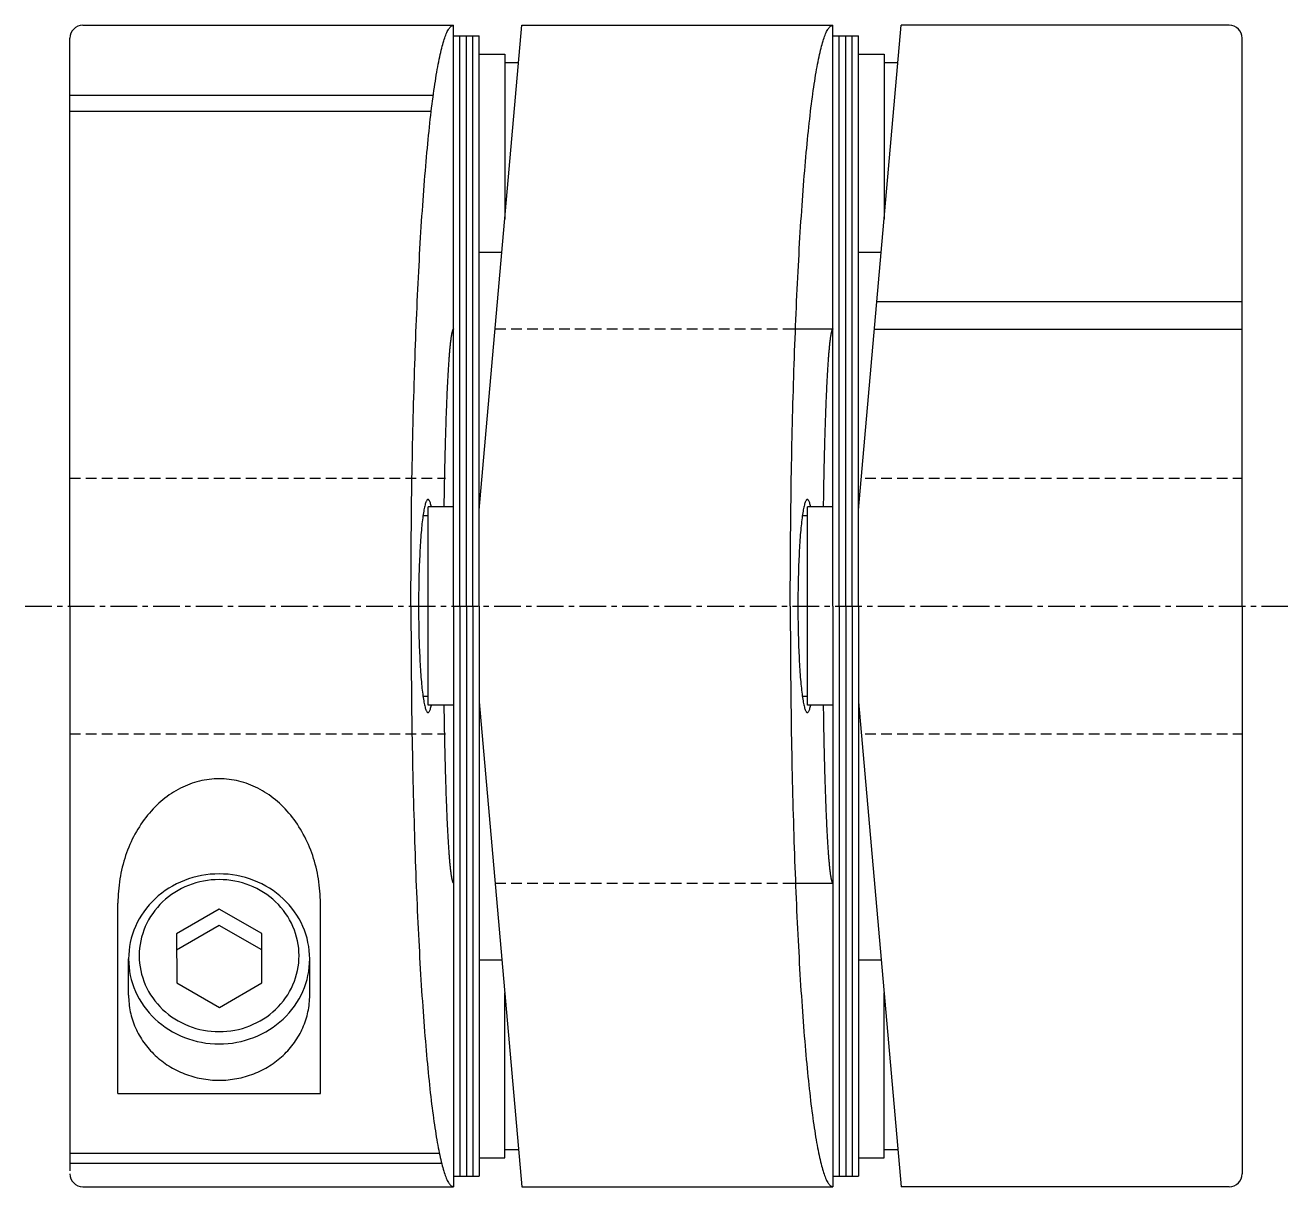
# Model space of a CAD drawing. Extents: x 27 to 247, y 24 to 133.
# Drawn here: x 104.7 to 164.1, y 74.7 to 129.2 of the extents above; entities that cross this region are included whole.
import ezdxf

# ---------------------------------------------------------------- set-up
doc = ezdxf.new("R2010")
doc.units = 0
doc.linetypes.add('CENTER', pattern=[2, 1.25, -0.25, 0.25, -0.25])
doc.linetypes.add('DASHED', pattern=[0.75, 0.5, -0.25])
doc.layers.get('0').update_dxf_attribs({"linetype": 'CONTINUOUS'})
doc.layers.add('CENTER', color=1, linetype='CENTER')

msp = doc.modelspace()

# ---------------------------------------------------------------- linework, layer by layer
at = {"color": 7, "linetype": 'CONTINUOUS'}
for p, q in [((107.441, 129.163), (124.841, 129.163)), ((124.841, 101.913), (124.841, 129.163)), ((126.041, 106.413), (128.041, 129.163)), ((128.041, 129.163), (142.641, 129.163)), ((142.641, 101.913), (142.641, 129.163)), ((143.841, 106.413), (145.841, 129.163)), ((161.241, 129.163), (145.841, 129.163)), ((106.841, 101.913), (106.841, 128.563)), ((124.841, 128.663), (126.041, 128.663)), ((125.141, 101.913), (125.141, 128.663)), ((125.441, 101.913), (125.441, 128.663)), ((125.741, 101.913), (125.741, 128.663)), ((126.041, 101.913), (126.041, 128.663)), ((142.641, 128.663), (143.841, 128.663)), ((142.941, 101.913), (142.941, 128.663)), ((143.241, 101.913), (143.241, 128.663)), ((143.541, 101.913), (143.541, 128.663)), ((143.841, 101.913), (143.841, 128.663)), ((161.841, 101.913), (161.841, 128.563)), ((126.041, 127.813), (127.241, 127.813)), ((127.241, 127.813), (127.241, 120.063)), ((143.841, 127.813), (145.041, 127.813)), ((145.041, 127.813), (145.041, 120.063)), ((127.241, 127.413), (127.241, 120.063)), ((127.241, 127.413), (127.887, 127.413)), ((145.041, 127.413), (145.041, 120.063)), ((145.041, 127.413), (145.687, 127.413)), ((106.841, 125.878), (123.889, 125.878)), ((106.841, 125.128), (123.793, 125.128)), ((126.041, 118.513), (127.104, 118.513)), ((143.841, 118.513), (144.904, 118.513)), ((161.841, 116.182), (144.699, 116.182)), ((140.641, 114.913), (142.641, 114.913)), ((161.841, 114.883), (144.585, 114.883)), ((123.641, 97.263), (123.641, 106.563)), ((124.841, 106.563), (123.641, 106.563)), ((141.441, 97.263), (141.441, 106.563)), ((142.641, 106.563), (141.441, 106.563)), ((123.407, 106.163), (123.641, 106.163)), ((123.641, 97.663), (123.641, 106.163)), ((141.207, 106.163), (141.441, 106.163)), ((141.441, 97.663), (141.441, 106.163)), ((106.841, 101.913), (106.841, 75.413)), ((124.841, 101.913), (124.841, 74.663)), ((125.141, 101.913), (125.141, 75.163)), ((125.441, 101.913), (125.441, 75.163)), ((125.741, 101.913), (125.741, 75.163)), ((126.041, 101.913), (126.041, 75.163)), ((142.641, 101.913), (142.641, 74.663)), ((142.941, 101.913), (142.941, 75.163)), ((143.241, 101.913), (143.241, 75.163)), ((143.541, 101.913), (143.541, 75.163)), ((143.841, 101.913), (143.841, 75.163)), ((161.841, 101.913), (161.841, 75.263)), ((123.641, 97.663), (123.407, 97.663)), ((126.041, 97.413), (128.041, 74.663)), ((141.441, 97.663), (141.207, 97.663)), ((143.841, 97.413), (145.841, 74.663)), ((124.841, 97.263), (123.641, 97.263)), ((142.641, 97.263), (141.441, 97.263)), ((124.841, 88.913), (124.841, 74.663)), ((140.641, 88.913), (142.641, 88.913)), ((142.641, 88.913), (142.641, 74.663)), ((109.091, 79.03), (109.091, 87.964)), ((118.591, 79.03), (118.591, 87.964)), ((113.841, 87.694), (111.843, 86.535)), ((115.843, 86.544), (113.841, 87.694)), ((113.841, 86.922), (111.843, 85.763)), ((115.843, 85.771), (113.841, 86.922)), ((111.843, 86.535), (111.848, 84.226)), ((115.848, 84.234), (115.843, 86.544)), ((109.591, 83.648), (109.591, 85.352)), ((118.091, 83.648), (118.091, 85.352)), ((126.041, 85.313), (127.104, 85.313)), ((143.841, 85.313), (144.904, 85.313)), ((111.848, 84.226), (113.85, 83.075)), ((113.85, 83.075), (115.848, 84.234)), ((127.241, 76.013), (127.241, 83.763)), ((127.241, 76.413), (127.241, 83.763)), ((145.041, 76.013), (145.041, 83.763)), ((145.041, 76.413), (145.041, 83.763)), ((109.091, 79.03), (118.591, 79.03)), ((106.841, 76.238), (124.17, 76.238)), ((126.041, 76.013), (127.241, 76.013)), ((127.241, 76.413), (127.887, 76.413)), ((143.841, 76.013), (145.041, 76.013)), ((145.041, 76.413), (145.687, 76.413)), ((106.841, 75.775), (124.275, 75.775)), ((124.841, 75.163), (126.041, 75.163)), ((142.641, 75.163), (143.841, 75.163)), ((107.441, 74.663), (124.841, 74.663)), ((128.041, 74.663), (142.641, 74.663)), ((161.241, 74.663), (145.841, 74.663))]:
    msp.add_line(p, q, dxfattribs=at)
at = {"color": 3, "linetype": 'DASHED'}
for p, q in [((126.788, 114.913), (140.641, 114.913)), ((106.841, 107.913), (124.457, 107.913)), ((144.148, 107.913), (161.841, 107.913)), ((106.841, 95.913), (124.457, 95.913)), ((144.148, 95.913), (161.841, 95.913)), ((126.788, 88.913), (140.641, 88.913))]:
    msp.add_line(p, q, dxfattribs=at)
at = {"color": 7, "linetype": 'CONTINUOUS'}
for points in [[(122.841, 101.913, 0), (122.841, 102.248, 0), (122.841, 102.582, 0), (122.842, 102.916, 0), (122.843, 103.25, 0), (122.844, 103.584, 0), (122.846, 103.918, 0), (122.848, 104.251, 0), (122.85, 104.584, 0), (122.853, 104.917, 0), (122.856, 105.249, 0), (122.859, 105.58, 0), (122.862, 105.912, 0), (122.866, 106.242, 0), (122.87, 106.572, 0), (122.874, 106.901, 0), (122.879, 107.229, 0), (122.884, 107.557, 0), (122.889, 107.884, 0), (122.895, 108.209, 0), (122.901, 108.534, 0), (122.907, 108.858, 0), (122.913, 109.181, 0), (122.92, 109.503, 0), (122.927, 109.823, 0), (122.934, 110.143, 0), (122.942, 110.461, 0), (122.949, 110.778, 0), (122.958, 111.093, 0), (122.966, 111.408, 0), (122.975, 111.72, 0), (122.984, 112.032, 0), (122.993, 112.341, 0), (123.002, 112.649, 0), (123.012, 112.956, 0), (123.022, 113.261, 0), (123.033, 113.564, 0), (123.043, 113.865, 0), (123.054, 114.165, 0), (123.065, 114.463, 0), (123.077, 114.759, 0), (123.088, 115.053, 0), (123.1, 115.345, 0), (123.113, 115.635, 0), (123.125, 115.922, 0), (123.138, 116.208, 0), (123.151, 116.492, 0), (123.164, 116.773, 0), (123.178, 117.052, 0), (123.191, 117.329, 0), (123.205, 117.604, 0), (123.22, 117.876, 0), (123.234, 118.146, 0), (123.249, 118.413, 0), (123.264, 118.678, 0), (123.279, 118.941, 0), (123.295, 119.2, 0), (123.31, 119.458, 0), (123.326, 119.712, 0), (123.342, 119.964, 0), (123.359, 120.213, 0), (123.375, 120.46, 0), (123.392, 120.703, 0), (123.409, 120.944, 0), (123.426, 121.182, 0), (123.444, 121.417, 0), (123.462, 121.649, 0), (123.479, 121.878, 0), (123.497, 122.104, 0), (123.516, 122.327, 0), (123.534, 122.547, 0), (123.553, 122.764, 0), (123.572, 122.978, 0), (123.591, 123.188, 0), (123.61, 123.396, 0), (123.63, 123.6, 0), (123.649, 123.801, 0), (123.669, 123.998, 0), (123.689, 124.192, 0), (123.709, 124.383, 0), (123.729, 124.571, 0), (123.75, 124.755, 0), (123.771, 124.935, 0), (123.791, 125.113, 0), (123.812, 125.286, 0), (123.834, 125.456, 0), (123.855, 125.623, 0), (123.876, 125.786, 0), (123.898, 125.945, 0), (123.92, 126.101, 0), (123.941, 126.253, 0), (123.963, 126.402, 0), (123.985, 126.547, 0), (124.008, 126.688, 0), (124.03, 126.825, 0), (124.053, 126.959, 0), (124.075, 127.089, 0), (124.098, 127.215, 0), (124.121, 127.337, 0), (124.144, 127.456, 0), (124.167, 127.57, 0), (124.19, 127.681, 0), (124.213, 127.788, 0), (124.237, 127.891, 0), (124.26, 127.99, 0), (124.284, 128.085, 0), (124.307, 128.176, 0), (124.331, 128.263, 0), (124.355, 128.346, 0), (124.378, 128.426, 0), (124.402, 128.501, 0), (124.426, 128.572, 0), (124.45, 128.64, 0), (124.475, 128.703, 0), (124.499, 128.762, 0), (124.523, 128.817, 0), (124.547, 128.868, 0), (124.571, 128.915, 0), (124.596, 128.958, 0), (124.62, 128.997, 0), (124.645, 129.032, 0), (124.669, 129.063, 0), (124.693, 129.089, 0), (124.718, 129.112, 0), (124.742, 129.13, 0), (124.767, 129.145, 0), (124.791, 129.155, 0), (124.816, 129.161, 0), (124.841, 129.163, 0)], [(140.641, 101.913, 0), (140.641, 102.248, 0), (140.641, 102.582, 0), (140.642, 102.916, 0), (140.643, 103.25, 0), (140.644, 103.584, 0), (140.646, 103.918, 0), (140.648, 104.251, 0), (140.65, 104.584, 0), (140.653, 104.917, 0), (140.656, 105.249, 0), (140.659, 105.58, 0), (140.662, 105.912, 0), (140.666, 106.242, 0), (140.67, 106.572, 0), (140.674, 106.901, 0), (140.679, 107.229, 0), (140.684, 107.557, 0), (140.689, 107.884, 0), (140.695, 108.209, 0), (140.701, 108.534, 0), (140.707, 108.858, 0), (140.713, 109.181, 0), (140.72, 109.503, 0), (140.727, 109.823, 0), (140.734, 110.143, 0), (140.742, 110.461, 0), (140.749, 110.778, 0), (140.758, 111.093, 0), (140.766, 111.408, 0), (140.775, 111.72, 0), (140.784, 112.032, 0), (140.793, 112.341, 0), (140.802, 112.649, 0), (140.812, 112.956, 0), (140.822, 113.261, 0), (140.833, 113.564, 0), (140.843, 113.865, 0), (140.854, 114.165, 0), (140.865, 114.463, 0), (140.877, 114.759, 0), (140.888, 115.053, 0), (140.9, 115.345, 0), (140.913, 115.635, 0), (140.925, 115.922, 0), (140.938, 116.208, 0), (140.951, 116.492, 0), (140.964, 116.773, 0), (140.978, 117.052, 0), (140.991, 117.329, 0), (141.005, 117.604, 0), (141.02, 117.876, 0), (141.034, 118.146, 0), (141.049, 118.413, 0), (141.064, 118.678, 0), (141.079, 118.941, 0), (141.095, 119.2, 0), (141.11, 119.458, 0), (141.126, 119.712, 0), (141.142, 119.964, 0), (141.159, 120.213, 0), (141.175, 120.46, 0), (141.192, 120.703, 0), (141.209, 120.944, 0), (141.226, 121.182, 0), (141.244, 121.417, 0), (141.262, 121.649, 0), (141.279, 121.878, 0), (141.297, 122.104, 0), (141.316, 122.327, 0), (141.334, 122.547, 0), (141.353, 122.764, 0), (141.372, 122.978, 0), (141.391, 123.188, 0), (141.41, 123.396, 0), (141.43, 123.6, 0), (141.449, 123.801, 0), (141.469, 123.998, 0), (141.489, 124.192, 0), (141.509, 124.383, 0), (141.529, 124.571, 0), (141.55, 124.755, 0), (141.571, 124.935, 0), (141.591, 125.113, 0), (141.612, 125.286, 0), (141.634, 125.456, 0), (141.655, 125.623, 0), (141.676, 125.786, 0), (141.698, 125.945, 0), (141.72, 126.101, 0), (141.741, 126.253, 0), (141.763, 126.402, 0), (141.785, 126.547, 0), (141.808, 126.688, 0), (141.83, 126.825, 0), (141.853, 126.959, 0), (141.875, 127.089, 0), (141.898, 127.215, 0), (141.921, 127.337, 0), (141.944, 127.456, 0), (141.967, 127.57, 0), (141.99, 127.681, 0), (142.013, 127.788, 0), (142.037, 127.891, 0), (142.06, 127.99, 0), (142.084, 128.085, 0), (142.107, 128.176, 0), (142.131, 128.263, 0), (142.155, 128.346, 0), (142.178, 128.426, 0), (142.202, 128.501, 0), (142.226, 128.572, 0), (142.25, 128.64, 0), (142.275, 128.703, 0), (142.299, 128.762, 0), (142.323, 128.817, 0), (142.347, 128.868, 0), (142.371, 128.915, 0), (142.396, 128.958, 0), (142.42, 128.997, 0), (142.445, 129.032, 0), (142.469, 129.063, 0), (142.493, 129.089, 0), (142.518, 129.112, 0), (142.542, 129.13, 0), (142.567, 129.145, 0), (142.591, 129.155, 0), (142.616, 129.161, 0), (142.641, 129.163, 0)], [(124.841, 114.913, 0), (124.836, 114.913, 0), (124.831, 114.911, 0), (124.827, 114.908, 0), (124.822, 114.904, 0), (124.818, 114.899, 0), (124.813, 114.892, 0), (124.809, 114.885, 0), (124.804, 114.876, 0), (124.799, 114.867, 0), (124.795, 114.856, 0), (124.79, 114.843, 0), (124.786, 114.83, 0), (124.781, 114.816, 0), (124.777, 114.8, 0), (124.772, 114.784, 0), (124.768, 114.766, 0), (124.763, 114.747, 0), (124.758, 114.727, 0), (124.754, 114.706, 0), (124.749, 114.683, 0), (124.745, 114.66, 0), (124.74, 114.635, 0), (124.736, 114.61, 0), (124.732, 114.583, 0), (124.727, 114.555, 0), (124.723, 114.526, 0), (124.718, 114.495, 0), (124.714, 114.464, 0), (124.709, 114.432, 0), (124.705, 114.398, 0), (124.701, 114.363, 0), (124.696, 114.328, 0), (124.692, 114.291, 0), (124.687, 114.253, 0), (124.683, 114.214, 0), (124.679, 114.174, 0), (124.674, 114.132, 0), (124.67, 114.09, 0), (124.666, 114.047, 0), (124.662, 114.002, 0), (124.657, 113.957, 0), (124.653, 113.91, 0), (124.649, 113.862, 0), (124.645, 113.814, 0), (124.64, 113.764, 0), (124.636, 113.713, 0), (124.632, 113.661, 0), (124.628, 113.608, 0), (124.624, 113.554, 0), (124.62, 113.499, 0), (124.616, 113.443, 0), (124.612, 113.386, 0), (124.608, 113.328, 0), (124.604, 113.269, 0), (124.6, 113.209, 0), (124.596, 113.148, 0), (124.592, 113.086, 0), (124.588, 113.023, 0), (124.584, 112.959, 0), (124.58, 112.894, 0), (124.576, 112.828, 0), (124.572, 112.761, 0), (124.568, 112.693, 0), (124.565, 112.624, 0), (124.561, 112.554, 0), (124.557, 112.484, 0), (124.553, 112.412, 0), (124.55, 112.339, 0), (124.546, 112.266, 0), (124.542, 112.191, 0), (124.539, 112.116, 0), (124.535, 112.039, 0), (124.532, 111.962, 0), (124.528, 111.884, 0), (124.525, 111.805, 0), (124.521, 111.725, 0), (124.518, 111.645, 0), (124.514, 111.563, 0), (124.511, 111.481, 0), (124.508, 111.397, 0), (124.504, 111.313, 0), (124.501, 111.228, 0), (124.498, 111.142, 0), (124.494, 111.056, 0), (124.491, 110.968, 0), (124.488, 110.88, 0), (124.485, 110.791, 0), (124.482, 110.701, 0), (124.479, 110.611, 0), (124.476, 110.52, 0), (124.473, 110.427, 0), (124.47, 110.335, 0), (124.467, 110.241, 0), (124.464, 110.147, 0), (124.461, 110.052, 0), (124.458, 109.956, 0), (124.455, 109.859, 0), (124.452, 109.762, 0), (124.45, 109.664, 0), (124.447, 109.566, 0), (124.444, 109.466, 0), (124.442, 109.366, 0), (124.439, 109.266, 0), (124.437, 109.165, 0), (124.434, 109.063, 0), (124.431, 108.96, 0), (124.429, 108.857, 0), (124.427, 108.753, 0), (124.424, 108.649, 0), (124.422, 108.544, 0), (124.42, 108.438, 0), (124.417, 108.332, 0), (124.415, 108.225, 0), (124.413, 108.118, 0), (124.411, 108.01, 0), (124.408, 107.902, 0), (124.406, 107.793, 0), (124.404, 107.684, 0), (124.402, 107.574, 0), (124.4, 107.463, 0), (124.398, 107.352, 0), (124.397, 107.241, 0), (124.395, 107.129, 0), (124.393, 107.017, 0), (124.391, 106.904, 0), (124.389, 106.791, 0), (124.388, 106.677, 0), (124.386, 106.563, 0)], [(142.641, 114.913, 0), (142.636, 114.913, 0), (142.631, 114.911, 0), (142.627, 114.908, 0), (142.622, 114.904, 0), (142.618, 114.899, 0), (142.613, 114.892, 0), (142.609, 114.885, 0), (142.604, 114.876, 0), (142.599, 114.867, 0), (142.595, 114.856, 0), (142.59, 114.843, 0), (142.586, 114.83, 0), (142.581, 114.816, 0), (142.577, 114.8, 0), (142.572, 114.784, 0), (142.568, 114.766, 0), (142.563, 114.747, 0), (142.558, 114.727, 0), (142.554, 114.706, 0), (142.549, 114.683, 0), (142.545, 114.66, 0), (142.54, 114.635, 0), (142.536, 114.61, 0), (142.532, 114.583, 0), (142.527, 114.555, 0), (142.523, 114.526, 0), (142.518, 114.495, 0), (142.514, 114.464, 0), (142.509, 114.432, 0), (142.505, 114.398, 0), (142.501, 114.363, 0), (142.496, 114.328, 0), (142.492, 114.291, 0), (142.487, 114.253, 0), (142.483, 114.214, 0), (142.479, 114.174, 0), (142.474, 114.132, 0), (142.47, 114.09, 0), (142.466, 114.047, 0), (142.462, 114.002, 0), (142.457, 113.957, 0), (142.453, 113.91, 0), (142.449, 113.862, 0), (142.445, 113.814, 0), (142.44, 113.764, 0), (142.436, 113.713, 0), (142.432, 113.661, 0), (142.428, 113.608, 0), (142.424, 113.554, 0), (142.42, 113.499, 0), (142.416, 113.443, 0), (142.412, 113.386, 0), (142.408, 113.328, 0), (142.404, 113.269, 0), (142.4, 113.209, 0), (142.396, 113.148, 0), (142.392, 113.086, 0), (142.388, 113.023, 0), (142.384, 112.959, 0), (142.38, 112.894, 0), (142.376, 112.828, 0), (142.372, 112.761, 0), (142.368, 112.693, 0), (142.365, 112.624, 0), (142.361, 112.554, 0), (142.357, 112.484, 0), (142.353, 112.412, 0), (142.35, 112.339, 0), (142.346, 112.266, 0), (142.342, 112.191, 0), (142.339, 112.116, 0), (142.335, 112.039, 0), (142.332, 111.962, 0), (142.328, 111.884, 0), (142.325, 111.805, 0), (142.321, 111.725, 0), (142.318, 111.645, 0), (142.314, 111.563, 0), (142.311, 111.481, 0), (142.308, 111.397, 0), (142.304, 111.313, 0), (142.301, 111.228, 0), (142.298, 111.142, 0), (142.294, 111.056, 0), (142.291, 110.968, 0), (142.288, 110.88, 0), (142.285, 110.791, 0), (142.282, 110.701, 0), (142.279, 110.611, 0), (142.276, 110.52, 0), (142.273, 110.427, 0), (142.27, 110.335, 0), (142.267, 110.241, 0), (142.264, 110.147, 0), (142.261, 110.052, 0), (142.258, 109.956, 0), (142.255, 109.859, 0), (142.252, 109.762, 0), (142.25, 109.664, 0), (142.247, 109.566, 0), (142.244, 109.466, 0), (142.242, 109.366, 0), (142.239, 109.266, 0), (142.237, 109.165, 0), (142.234, 109.063, 0), (142.231, 108.96, 0), (142.229, 108.857, 0), (142.227, 108.753, 0), (142.224, 108.649, 0), (142.222, 108.544, 0), (142.22, 108.438, 0), (142.217, 108.332, 0), (142.215, 108.225, 0), (142.213, 108.118, 0), (142.211, 108.01, 0), (142.208, 107.902, 0), (142.206, 107.793, 0), (142.204, 107.684, 0), (142.202, 107.574, 0), (142.2, 107.463, 0), (142.198, 107.352, 0), (142.197, 107.241, 0), (142.195, 107.129, 0), (142.193, 107.017, 0), (142.191, 106.904, 0), (142.189, 106.791, 0), (142.188, 106.677, 0), (142.186, 106.563, 0)], [(123.803, 106.563, 0), (123.791, 106.617, 0), (123.778, 106.666, 0), (123.765, 106.711, 0), (123.752, 106.752, 0), (123.739, 106.788, 0), (123.726, 106.819, 0), (123.713, 106.847, 0), (123.699, 106.869, 0), (123.686, 106.887, 0), (123.672, 106.9, 0), (123.659, 106.909, 0), (123.646, 106.913, 0), (123.632, 106.912, 0), (123.619, 106.907, 0), (123.605, 106.897, 0), (123.592, 106.883, 0), (123.578, 106.864, 0), (123.565, 106.84, 0), (123.552, 106.812, 0), (123.539, 106.779, 0), (123.526, 106.742, 0), (123.513, 106.7, 0), (123.5, 106.654, 0), (123.487, 106.603, 0), (123.475, 106.549, 0), (123.462, 106.489, 0), (123.45, 106.426, 0), (123.438, 106.358, 0), (123.426, 106.287, 0), (123.414, 106.211, 0), (123.403, 106.131, 0), (123.392, 106.048, 0), (123.381, 105.96, 0), (123.37, 105.869, 0), (123.359, 105.774, 0), (123.349, 105.676, 0), (123.339, 105.574, 0), (123.329, 105.469, 0), (123.32, 105.36, 0), (123.311, 105.248, 0), (123.302, 105.133, 0), (123.294, 105.015, 0), (123.285, 104.895, 0), (123.278, 104.771, 0), (123.27, 104.645, 0), (123.263, 104.517, 0), (123.256, 104.385, 0), (123.25, 104.252, 0), (123.243, 104.117, 0), (123.238, 103.979, 0), (123.232, 103.84, 0), (123.227, 103.698, 0), (123.223, 103.555, 0), (123.218, 103.411, 0), (123.215, 103.265, 0), (123.211, 103.118, 0), (123.208, 102.97, 0), (123.205, 102.821, 0), (123.203, 102.671, 0), (123.201, 102.52, 0), (123.2, 102.369, 0), (123.199, 102.217, 0), (123.198, 102.065, 0), (123.198, 101.913, 0), (123.198, 101.761, 0), (123.199, 101.609, 0), (123.2, 101.457, 0), (123.201, 101.306, 0), (123.203, 101.155, 0), (123.205, 101.005, 0), (123.208, 100.856, 0), (123.211, 100.708, 0), (123.215, 100.561, 0), (123.218, 100.415, 0), (123.223, 100.271, 0), (123.227, 100.128, 0), (123.232, 99.987, 0), (123.238, 99.847, 0), (123.243, 99.71, 0), (123.25, 99.574, 0), (123.256, 99.441, 0), (123.263, 99.31, 0), (123.27, 99.181, 0), (123.278, 99.055, 0), (123.285, 98.931, 0), (123.294, 98.811, 0), (123.302, 98.693, 0), (123.311, 98.578, 0), (123.32, 98.466, 0), (123.329, 98.358, 0), (123.339, 98.252, 0), (123.349, 98.15, 0), (123.359, 98.052, 0), (123.37, 97.957, 0), (123.381, 97.866, 0), (123.392, 97.779, 0), (123.403, 97.695, 0), (123.414, 97.615, 0), (123.426, 97.54, 0), (123.438, 97.468, 0), (123.45, 97.4, 0), (123.462, 97.337, 0), (123.475, 97.278, 0), (123.487, 97.223, 0), (123.5, 97.172, 0), (123.513, 97.126, 0), (123.526, 97.085, 0), (123.539, 97.047, 0), (123.552, 97.014, 0), (123.565, 96.986, 0), (123.578, 96.963, 0), (123.592, 96.944, 0), (123.605, 96.929, 0), (123.619, 96.919, 0), (123.632, 96.914, 0), (123.646, 96.913, 0), (123.659, 96.918, 0), (123.672, 96.926, 0), (123.686, 96.939, 0), (123.699, 96.957, 0), (123.713, 96.98, 0), (123.726, 97.007, 0), (123.739, 97.038, 0), (123.752, 97.074, 0), (123.765, 97.115, 0), (123.778, 97.16, 0), (123.791, 97.209, 0), (123.803, 97.263, 0)], [(141.603, 106.563, 0), (141.591, 106.617, 0), (141.578, 106.666, 0), (141.565, 106.711, 0), (141.552, 106.752, 0), (141.539, 106.788, 0), (141.526, 106.819, 0), (141.513, 106.847, 0), (141.499, 106.869, 0), (141.486, 106.887, 0), (141.472, 106.9, 0), (141.459, 106.909, 0), (141.446, 106.913, 0), (141.432, 106.912, 0), (141.419, 106.907, 0), (141.405, 106.897, 0), (141.392, 106.883, 0), (141.378, 106.864, 0), (141.365, 106.84, 0), (141.352, 106.812, 0), (141.339, 106.779, 0), (141.326, 106.742, 0), (141.313, 106.7, 0), (141.3, 106.654, 0), (141.287, 106.603, 0), (141.275, 106.549, 0), (141.262, 106.489, 0), (141.25, 106.426, 0), (141.238, 106.358, 0), (141.226, 106.287, 0), (141.214, 106.211, 0), (141.203, 106.131, 0), (141.192, 106.048, 0), (141.181, 105.96, 0), (141.17, 105.869, 0), (141.159, 105.774, 0), (141.149, 105.676, 0), (141.139, 105.574, 0), (141.129, 105.469, 0), (141.12, 105.36, 0), (141.111, 105.248, 0), (141.102, 105.133, 0), (141.094, 105.015, 0), (141.085, 104.895, 0), (141.078, 104.771, 0), (141.07, 104.645, 0), (141.063, 104.517, 0), (141.056, 104.385, 0), (141.05, 104.252, 0), (141.043, 104.117, 0), (141.038, 103.979, 0), (141.032, 103.84, 0), (141.027, 103.698, 0), (141.023, 103.555, 0), (141.018, 103.411, 0), (141.015, 103.265, 0), (141.011, 103.118, 0), (141.008, 102.97, 0), (141.005, 102.821, 0), (141.003, 102.671, 0), (141.001, 102.52, 0), (141, 102.369, 0), (140.999, 102.217, 0), (140.998, 102.065, 0), (140.998, 101.913, 0), (140.998, 101.761, 0), (140.999, 101.609, 0), (141, 101.457, 0), (141.001, 101.306, 0), (141.003, 101.155, 0), (141.005, 101.005, 0), (141.008, 100.856, 0), (141.011, 100.708, 0), (141.015, 100.561, 0), (141.018, 100.415, 0), (141.023, 100.271, 0), (141.027, 100.128, 0), (141.032, 99.987, 0), (141.038, 99.847, 0), (141.043, 99.71, 0), (141.05, 99.574, 0), (141.056, 99.441, 0), (141.063, 99.31, 0), (141.07, 99.181, 0), (141.078, 99.055, 0), (141.085, 98.931, 0), (141.094, 98.811, 0), (141.102, 98.693, 0), (141.111, 98.578, 0), (141.12, 98.466, 0), (141.129, 98.358, 0), (141.139, 98.252, 0), (141.149, 98.15, 0), (141.159, 98.052, 0), (141.17, 97.957, 0), (141.181, 97.866, 0), (141.192, 97.779, 0), (141.203, 97.695, 0), (141.214, 97.615, 0), (141.226, 97.54, 0), (141.238, 97.468, 0), (141.25, 97.4, 0), (141.262, 97.337, 0), (141.275, 97.278, 0), (141.287, 97.223, 0), (141.3, 97.172, 0), (141.313, 97.126, 0), (141.326, 97.085, 0), (141.339, 97.047, 0), (141.352, 97.014, 0), (141.365, 96.986, 0), (141.378, 96.963, 0), (141.392, 96.944, 0), (141.405, 96.929, 0), (141.419, 96.919, 0), (141.432, 96.914, 0), (141.446, 96.913, 0), (141.459, 96.918, 0), (141.472, 96.926, 0), (141.486, 96.939, 0), (141.499, 96.957, 0), (141.513, 96.98, 0), (141.526, 97.007, 0), (141.539, 97.038, 0), (141.552, 97.074, 0), (141.565, 97.115, 0), (141.578, 97.16, 0), (141.591, 97.209, 0), (141.603, 97.263, 0)], [(122.841, 101.913, 0), (122.841, 101.579, 0), (122.841, 101.244, 0), (122.842, 100.91, 0), (122.843, 100.576, 0), (122.844, 100.242, 0), (122.846, 99.909, 0), (122.848, 99.575, 0), (122.85, 99.242, 0), (122.853, 98.91, 0), (122.856, 98.577, 0), (122.859, 98.246, 0), (122.862, 97.915, 0), (122.866, 97.584, 0), (122.87, 97.254, 0), (122.874, 96.925, 0), (122.879, 96.597, 0), (122.884, 96.269, 0), (122.889, 95.943, 0), (122.895, 95.617, 0), (122.901, 95.292, 0), (122.907, 94.968, 0), (122.913, 94.645, 0), (122.92, 94.323, 0), (122.927, 94.003, 0), (122.934, 93.683, 0), (122.942, 93.365, 0), (122.949, 93.048, 0), (122.958, 92.733, 0), (122.966, 92.419, 0), (122.975, 92.106, 0), (122.984, 91.795, 0), (122.993, 91.485, 0), (123.002, 91.177, 0), (123.012, 90.87, 0), (123.022, 90.565, 0), (123.033, 90.262, 0), (123.043, 89.961, 0), (123.054, 89.661, 0), (123.065, 89.364, 0), (123.077, 89.068, 0), (123.088, 88.774, 0), (123.1, 88.482, 0), (123.113, 88.192, 0), (123.125, 87.904, 0), (123.138, 87.618, 0), (123.151, 87.334, 0), (123.164, 87.053, 0), (123.178, 86.774, 0), (123.191, 86.497, 0), (123.205, 86.222, 0), (123.22, 85.95, 0), (123.234, 85.68, 0), (123.249, 85.413, 0), (123.264, 85.148, 0), (123.279, 84.886, 0), (123.295, 84.626, 0), (123.31, 84.369, 0), (123.326, 84.114, 0), (123.342, 83.862, 0), (123.359, 83.613, 0), (123.375, 83.367, 0), (123.392, 83.123, 0), (123.409, 82.882, 0), (123.426, 82.644, 0), (123.444, 82.409, 0), (123.462, 82.177, 0), (123.479, 81.948, 0), (123.497, 81.722, 0), (123.516, 81.499, 0), (123.534, 81.279, 0), (123.553, 81.062, 0), (123.572, 80.849, 0), (123.591, 80.638, 0), (123.61, 80.431, 0), (123.63, 80.227, 0), (123.649, 80.026, 0), (123.669, 79.828, 0), (123.689, 79.634, 0), (123.709, 79.443, 0), (123.729, 79.256, 0), (123.75, 79.072, 0), (123.771, 78.891, 0), (123.791, 78.714, 0), (123.812, 78.54, 0), (123.834, 78.37, 0), (123.855, 78.203, 0), (123.876, 78.04, 0), (123.898, 77.881, 0), (123.92, 77.725, 0), (123.941, 77.573, 0), (123.963, 77.424, 0), (123.985, 77.279, 0), (124.008, 77.138, 0), (124.03, 77.001, 0), (124.053, 76.867, 0), (124.075, 76.737, 0), (124.098, 76.611, 0), (124.121, 76.489, 0), (124.144, 76.371, 0), (124.167, 76.256, 0), (124.19, 76.145, 0), (124.213, 76.038, 0), (124.237, 75.936, 0), (124.26, 75.837, 0), (124.284, 75.741, 0), (124.307, 75.65, 0), (124.331, 75.563, 0), (124.355, 75.48, 0), (124.378, 75.4, 0), (124.402, 75.325, 0), (124.426, 75.254, 0), (124.45, 75.187, 0), (124.475, 75.124, 0), (124.499, 75.064, 0), (124.523, 75.009, 0), (124.547, 74.958, 0), (124.571, 74.911, 0), (124.596, 74.868, 0), (124.62, 74.829, 0), (124.645, 74.794, 0), (124.669, 74.764, 0), (124.693, 74.737, 0), (124.718, 74.714, 0), (124.742, 74.696, 0), (124.767, 74.682, 0), (124.791, 74.671, 0), (124.816, 74.665, 0), (124.841, 74.663, 0)], [(140.641, 101.913, 0), (140.641, 101.579, 0), (140.641, 101.244, 0), (140.642, 100.91, 0), (140.643, 100.576, 0), (140.644, 100.242, 0), (140.646, 99.909, 0), (140.648, 99.575, 0), (140.65, 99.242, 0), (140.653, 98.91, 0), (140.656, 98.577, 0), (140.659, 98.246, 0), (140.662, 97.915, 0), (140.666, 97.584, 0), (140.67, 97.254, 0), (140.674, 96.925, 0), (140.679, 96.597, 0), (140.684, 96.269, 0), (140.689, 95.943, 0), (140.695, 95.617, 0), (140.701, 95.292, 0), (140.707, 94.968, 0), (140.713, 94.645, 0), (140.72, 94.323, 0), (140.727, 94.003, 0), (140.734, 93.683, 0), (140.742, 93.365, 0), (140.749, 93.048, 0), (140.758, 92.733, 0), (140.766, 92.419, 0), (140.775, 92.106, 0), (140.784, 91.795, 0), (140.793, 91.485, 0), (140.802, 91.177, 0), (140.812, 90.87, 0), (140.822, 90.565, 0), (140.833, 90.262, 0), (140.843, 89.961, 0), (140.854, 89.661, 0), (140.865, 89.364, 0), (140.877, 89.068, 0), (140.888, 88.774, 0), (140.9, 88.482, 0), (140.913, 88.192, 0), (140.925, 87.904, 0), (140.938, 87.618, 0), (140.951, 87.334, 0), (140.964, 87.053, 0), (140.978, 86.774, 0), (140.991, 86.497, 0), (141.005, 86.222, 0), (141.02, 85.95, 0), (141.034, 85.68, 0), (141.049, 85.413, 0), (141.064, 85.148, 0), (141.079, 84.886, 0), (141.095, 84.626, 0), (141.11, 84.369, 0), (141.126, 84.114, 0), (141.142, 83.862, 0), (141.159, 83.613, 0), (141.175, 83.367, 0), (141.192, 83.123, 0), (141.209, 82.882, 0), (141.226, 82.644, 0), (141.244, 82.409, 0), (141.262, 82.177, 0), (141.279, 81.948, 0), (141.297, 81.722, 0), (141.316, 81.499, 0), (141.334, 81.279, 0), (141.353, 81.062, 0), (141.372, 80.849, 0), (141.391, 80.638, 0), (141.41, 80.431, 0), (141.43, 80.227, 0), (141.449, 80.026, 0), (141.469, 79.828, 0), (141.489, 79.634, 0), (141.509, 79.443, 0), (141.529, 79.256, 0), (141.55, 79.072, 0), (141.571, 78.891, 0), (141.591, 78.714, 0), (141.612, 78.54, 0), (141.634, 78.37, 0), (141.655, 78.203, 0), (141.676, 78.04, 0), (141.698, 77.881, 0), (141.72, 77.725, 0), (141.741, 77.573, 0), (141.763, 77.424, 0), (141.785, 77.279, 0), (141.808, 77.138, 0), (141.83, 77.001, 0), (141.853, 76.867, 0), (141.875, 76.737, 0), (141.898, 76.611, 0), (141.921, 76.489, 0), (141.944, 76.371, 0), (141.967, 76.256, 0), (141.99, 76.145, 0), (142.013, 76.038, 0), (142.037, 75.936, 0), (142.06, 75.837, 0), (142.084, 75.741, 0), (142.107, 75.65, 0), (142.131, 75.563, 0), (142.155, 75.48, 0), (142.178, 75.4, 0), (142.202, 75.325, 0), (142.226, 75.254, 0), (142.25, 75.187, 0), (142.275, 75.124, 0), (142.299, 75.064, 0), (142.323, 75.009, 0), (142.347, 74.958, 0), (142.371, 74.911, 0), (142.396, 74.868, 0), (142.42, 74.829, 0), (142.445, 74.794, 0), (142.469, 74.764, 0), (142.493, 74.737, 0), (142.518, 74.714, 0), (142.542, 74.696, 0), (142.567, 74.682, 0), (142.591, 74.671, 0), (142.616, 74.665, 0), (142.641, 74.663, 0)], [(124.386, 97.263, 0), (124.388, 97.149, 0), (124.389, 97.035, 0), (124.391, 96.922, 0), (124.393, 96.809, 0), (124.395, 96.697, 0), (124.397, 96.585, 0), (124.398, 96.474, 0), (124.4, 96.363, 0), (124.402, 96.252, 0), (124.404, 96.143, 0), (124.406, 96.033, 0), (124.408, 95.924, 0), (124.411, 95.816, 0), (124.413, 95.708, 0), (124.415, 95.601, 0), (124.417, 95.494, 0), (124.42, 95.388, 0), (124.422, 95.282, 0), (124.424, 95.177, 0), (124.427, 95.073, 0), (124.429, 94.969, 0), (124.431, 94.866, 0), (124.434, 94.764, 0), (124.437, 94.662, 0), (124.439, 94.561, 0), (124.442, 94.46, 0), (124.444, 94.36, 0), (124.447, 94.261, 0), (124.45, 94.162, 0), (124.452, 94.064, 0), (124.455, 93.967, 0), (124.458, 93.871, 0), (124.461, 93.775, 0), (124.464, 93.68, 0), (124.467, 93.585, 0), (124.47, 93.492, 0), (124.473, 93.399, 0), (124.476, 93.307, 0), (124.479, 93.215, 0), (124.482, 93.125, 0), (124.485, 93.035, 0), (124.488, 92.946, 0), (124.491, 92.858, 0), (124.494, 92.77, 0), (124.498, 92.684, 0), (124.501, 92.598, 0), (124.504, 92.513, 0), (124.508, 92.429, 0), (124.511, 92.346, 0), (124.514, 92.263, 0), (124.518, 92.182, 0), (124.521, 92.101, 0), (124.525, 92.021, 0), (124.528, 91.942, 0), (124.532, 91.864, 0), (124.535, 91.787, 0), (124.539, 91.71, 0), (124.542, 91.635, 0), (124.546, 91.561, 0), (124.55, 91.487, 0), (124.553, 91.415, 0), (124.557, 91.343, 0), (124.561, 91.272, 0), (124.565, 91.202, 0), (124.568, 91.133, 0), (124.572, 91.065, 0), (124.576, 90.998, 0), (124.58, 90.932, 0), (124.584, 90.867, 0), (124.588, 90.803, 0), (124.592, 90.74, 0), (124.596, 90.678, 0), (124.6, 90.617, 0), (124.604, 90.557, 0), (124.608, 90.498, 0), (124.612, 90.44, 0), (124.616, 90.383, 0), (124.62, 90.327, 0), (124.624, 90.272, 0), (124.628, 90.218, 0), (124.632, 90.165, 0), (124.636, 90.113, 0), (124.64, 90.062, 0), (124.645, 90.013, 0), (124.649, 89.964, 0), (124.653, 89.916, 0), (124.657, 89.87, 0), (124.662, 89.824, 0), (124.666, 89.779, 0), (124.67, 89.736, 0), (124.674, 89.694, 0), (124.679, 89.653, 0), (124.683, 89.612, 0), (124.687, 89.573, 0), (124.692, 89.535, 0), (124.696, 89.499, 0), (124.701, 89.463, 0), (124.705, 89.428, 0), (124.709, 89.395, 0), (124.714, 89.362, 0), (124.718, 89.331, 0), (124.723, 89.301, 0), (124.727, 89.272, 0), (124.732, 89.243, 0), (124.736, 89.217, 0), (124.74, 89.191, 0), (124.745, 89.166, 0), (124.749, 89.143, 0), (124.754, 89.121, 0), (124.758, 89.099, 0), (124.763, 89.079, 0), (124.768, 89.06, 0), (124.772, 89.043, 0), (124.777, 89.026, 0), (124.781, 89.01, 0), (124.786, 88.996, 0), (124.79, 88.983, 0), (124.795, 88.971, 0), (124.799, 88.96, 0), (124.804, 88.95, 0), (124.809, 88.941, 0), (124.813, 88.934, 0), (124.818, 88.927, 0), (124.822, 88.922, 0), (124.827, 88.918, 0), (124.831, 88.915, 0), (124.836, 88.914, 0), (124.841, 88.913, 0)], [(142.186, 97.263, 0), (142.188, 97.149, 0), (142.189, 97.035, 0), (142.191, 96.922, 0), (142.193, 96.809, 0), (142.195, 96.697, 0), (142.197, 96.585, 0), (142.198, 96.474, 0), (142.2, 96.363, 0), (142.202, 96.252, 0), (142.204, 96.143, 0), (142.206, 96.033, 0), (142.208, 95.924, 0), (142.211, 95.816, 0), (142.213, 95.708, 0), (142.215, 95.601, 0), (142.217, 95.494, 0), (142.22, 95.388, 0), (142.222, 95.282, 0), (142.224, 95.177, 0), (142.227, 95.073, 0), (142.229, 94.969, 0), (142.231, 94.866, 0), (142.234, 94.764, 0), (142.237, 94.662, 0), (142.239, 94.561, 0), (142.242, 94.46, 0), (142.244, 94.36, 0), (142.247, 94.261, 0), (142.25, 94.162, 0), (142.252, 94.064, 0), (142.255, 93.967, 0), (142.258, 93.871, 0), (142.261, 93.775, 0), (142.264, 93.68, 0), (142.267, 93.585, 0), (142.27, 93.492, 0), (142.273, 93.399, 0), (142.276, 93.307, 0), (142.279, 93.215, 0), (142.282, 93.125, 0), (142.285, 93.035, 0), (142.288, 92.946, 0), (142.291, 92.858, 0), (142.294, 92.77, 0), (142.298, 92.684, 0), (142.301, 92.598, 0), (142.304, 92.513, 0), (142.308, 92.429, 0), (142.311, 92.346, 0), (142.314, 92.263, 0), (142.318, 92.182, 0), (142.321, 92.101, 0), (142.325, 92.021, 0), (142.328, 91.942, 0), (142.332, 91.864, 0), (142.335, 91.787, 0), (142.339, 91.71, 0), (142.342, 91.635, 0), (142.346, 91.561, 0), (142.35, 91.487, 0), (142.353, 91.415, 0), (142.357, 91.343, 0), (142.361, 91.272, 0), (142.365, 91.202, 0), (142.368, 91.133, 0), (142.372, 91.065, 0), (142.376, 90.998, 0), (142.38, 90.932, 0), (142.384, 90.867, 0), (142.388, 90.803, 0), (142.392, 90.74, 0), (142.396, 90.678, 0), (142.4, 90.617, 0), (142.404, 90.557, 0), (142.408, 90.498, 0), (142.412, 90.44, 0), (142.416, 90.383, 0), (142.42, 90.327, 0), (142.424, 90.272, 0), (142.428, 90.218, 0), (142.432, 90.165, 0), (142.436, 90.113, 0), (142.44, 90.062, 0), (142.445, 90.013, 0), (142.449, 89.964, 0), (142.453, 89.916, 0), (142.457, 89.87, 0), (142.462, 89.824, 0), (142.466, 89.779, 0), (142.47, 89.736, 0), (142.474, 89.694, 0), (142.479, 89.653, 0), (142.483, 89.612, 0), (142.487, 89.573, 0), (142.492, 89.535, 0), (142.496, 89.499, 0), (142.501, 89.463, 0), (142.505, 89.428, 0), (142.509, 89.395, 0), (142.514, 89.362, 0), (142.518, 89.331, 0), (142.523, 89.301, 0), (142.527, 89.272, 0), (142.532, 89.243, 0), (142.536, 89.217, 0), (142.54, 89.191, 0), (142.545, 89.166, 0), (142.549, 89.143, 0), (142.554, 89.121, 0), (142.558, 89.099, 0), (142.563, 89.079, 0), (142.568, 89.06, 0), (142.572, 89.043, 0), (142.577, 89.026, 0), (142.581, 89.01, 0), (142.586, 88.996, 0), (142.59, 88.983, 0), (142.595, 88.971, 0), (142.599, 88.96, 0), (142.604, 88.95, 0), (142.609, 88.941, 0), (142.613, 88.934, 0), (142.618, 88.927, 0), (142.622, 88.922, 0), (142.627, 88.918, 0), (142.631, 88.915, 0), (142.636, 88.914, 0), (142.641, 88.913, 0)], [(118.591, 87.964, 0), (118.589, 88.108, 0), (118.585, 88.251, 0), (118.578, 88.394, 0), (118.568, 88.537, 0), (118.555, 88.679, 0), (118.539, 88.821, 0), (118.521, 88.963, 0), (118.499, 89.104, 0), (118.475, 89.244, 0), (118.448, 89.384, 0), (118.419, 89.522, 0), (118.386, 89.66, 0), (118.351, 89.797, 0), (118.313, 89.932, 0), (118.272, 90.067, 0), (118.229, 90.2, 0), (118.183, 90.332, 0), (118.135, 90.462, 0), (118.083, 90.591, 0), (118.03, 90.718, 0), (117.973, 90.844, 0), (117.915, 90.967, 0), (117.854, 91.089, 0), (117.79, 91.21, 0), (117.724, 91.328, 0), (117.656, 91.444, 0), (117.585, 91.558, 0), (117.512, 91.67, 0), (117.437, 91.78, 0), (117.36, 91.887, 0), (117.281, 91.992, 0), (117.199, 92.095, 0), (117.116, 92.195, 0), (117.03, 92.293, 0), (116.943, 92.388, 0), (116.854, 92.48, 0), (116.763, 92.569, 0), (116.67, 92.656, 0), (116.576, 92.74, 0), (116.48, 92.821, 0), (116.382, 92.899, 0), (116.283, 92.975, 0), (116.182, 93.047, 0), (116.08, 93.116, 0), (115.976, 93.182, 0), (115.871, 93.245, 0), (115.765, 93.305, 0), (115.658, 93.361, 0), (115.55, 93.414, 0), (115.441, 93.464, 0), (115.331, 93.511, 0), (115.219, 93.554, 0), (115.107, 93.594, 0), (114.995, 93.631, 0), (114.881, 93.664, 0), (114.767, 93.694, 0), (114.653, 93.72, 0), (114.538, 93.743, 0), (114.422, 93.762, 0), (114.306, 93.778, 0), (114.19, 93.79, 0), (114.074, 93.799, 0), (113.957, 93.804, 0), (113.841, 93.806, 0), (113.724, 93.804, 0), (113.608, 93.799, 0), (113.491, 93.79, 0), (113.375, 93.778, 0), (113.259, 93.762, 0), (113.144, 93.743, 0), (113.029, 93.72, 0), (112.914, 93.694, 0), (112.8, 93.664, 0), (112.686, 93.631, 0), (112.574, 93.594, 0), (112.462, 93.554, 0), (112.351, 93.511, 0), (112.24, 93.464, 0), (112.131, 93.414, 0), (112.023, 93.361, 0), (111.916, 93.305, 0), (111.81, 93.245, 0), (111.705, 93.182, 0), (111.601, 93.116, 0), (111.499, 93.047, 0), (111.399, 92.975, 0), (111.299, 92.899, 0), (111.202, 92.821, 0), (111.105, 92.74, 0), (111.011, 92.656, 0), (110.918, 92.569, 0), (110.827, 92.48, 0), (110.738, 92.388, 0), (110.651, 92.293, 0), (110.565, 92.195, 0), (110.482, 92.095, 0), (110.4, 91.992, 0), (110.321, 91.887, 0), (110.244, 91.78, 0), (110.169, 91.67, 0), (110.096, 91.558, 0), (110.025, 91.444, 0), (109.957, 91.328, 0), (109.891, 91.21, 0), (109.828, 91.089, 0), (109.766, 90.967, 0), (109.708, 90.844, 0), (109.651, 90.718, 0), (109.598, 90.591, 0), (109.547, 90.462, 0), (109.498, 90.332, 0), (109.452, 90.2, 0), (109.409, 90.067, 0), (109.368, 89.932, 0), (109.33, 89.797, 0), (109.295, 89.66, 0), (109.263, 89.522, 0), (109.233, 89.384, 0), (109.206, 89.244, 0), (109.182, 89.104, 0), (109.161, 88.963, 0), (109.142, 88.821, 0), (109.126, 88.679, 0), (109.113, 88.537, 0), (109.103, 88.394, 0), (109.096, 88.251, 0), (109.092, 88.108, 0), (109.091, 87.964, 0)], [(118.091, 85.352, 0), (118.085, 85.548, 0), (118.07, 85.743, 0), (118.045, 85.938, 0), (118.009, 86.13, 0), (117.963, 86.321, 0), (117.908, 86.51, 0), (117.842, 86.696, 0), (117.767, 86.879, 0), (117.683, 87.058, 0), (117.589, 87.233, 0), (117.486, 87.403, 0), (117.374, 87.568, 0), (117.254, 87.728, 0), (117.126, 87.883, 0), (116.99, 88.031, 0), (116.846, 88.173, 0), (116.695, 88.308, 0), (116.537, 88.436, 0), (116.372, 88.556, 0), (116.202, 88.669, 0), (116.026, 88.774, 0), (115.844, 88.87, 0), (115.658, 88.958, 0), (115.467, 89.038, 0), (115.272, 89.108, 0), (115.074, 89.169, 0), (114.873, 89.222, 0), (114.67, 89.265, 0), (114.464, 89.298, 0), (114.257, 89.322, 0), (114.049, 89.336, 0), (113.841, 89.341, 0), (113.632, 89.336, 0), (113.424, 89.322, 0), (113.217, 89.298, 0), (113.011, 89.265, 0), (112.808, 89.222, 0), (112.607, 89.169, 0), (112.409, 89.108, 0), (112.214, 89.038, 0), (112.023, 88.958, 0), (111.837, 88.87, 0), (111.656, 88.774, 0), (111.479, 88.669, 0), (111.309, 88.556, 0), (111.144, 88.436, 0), (110.986, 88.308, 0), (110.835, 88.173, 0), (110.692, 88.031, 0), (110.555, 87.883, 0), (110.427, 87.728, 0), (110.307, 87.568, 0), (110.195, 87.403, 0), (110.092, 87.233, 0), (109.999, 87.058, 0), (109.914, 86.879, 0), (109.839, 86.696, 0), (109.774, 86.51, 0), (109.718, 86.321, 0), (109.672, 86.13, 0), (109.637, 85.938, 0), (109.611, 85.743, 0), (109.596, 85.548, 0), (109.591, 85.352, 0), (109.596, 85.156, 0), (109.611, 84.961, 0), (109.637, 84.767, 0), (109.672, 84.574, 0), (109.718, 84.383, 0), (109.774, 84.194, 0), (109.839, 84.008, 0), (109.914, 83.826, 0), (109.999, 83.647, 0), (110.092, 83.472, 0), (110.195, 83.301, 0), (110.307, 83.136, 0), (110.427, 82.976, 0), (110.555, 82.822, 0), (110.692, 82.673, 0), (110.835, 82.531, 0), (110.986, 82.396, 0), (111.144, 82.269, 0), (111.309, 82.148, 0), (111.479, 82.035, 0), (111.656, 81.931, 0), (111.837, 81.834, 0), (112.023, 81.746, 0), (112.214, 81.667, 0), (112.409, 81.596, 0), (112.607, 81.535, 0), (112.808, 81.483, 0), (113.011, 81.44, 0), (113.217, 81.406, 0), (113.424, 81.382, 0), (113.632, 81.368, 0), (113.841, 81.363, 0), (114.049, 81.368, 0), (114.257, 81.382, 0), (114.464, 81.406, 0), (114.67, 81.44, 0), (114.873, 81.483, 0), (115.074, 81.535, 0), (115.272, 81.596, 0), (115.467, 81.667, 0), (115.658, 81.746, 0), (115.844, 81.834, 0), (116.026, 81.931, 0), (116.202, 82.035, 0), (116.372, 82.148, 0), (116.537, 82.269, 0), (116.695, 82.396, 0), (116.846, 82.531, 0), (116.99, 82.673, 0), (117.126, 82.822, 0), (117.254, 82.976, 0), (117.374, 83.136, 0), (117.486, 83.301, 0), (117.589, 83.472, 0), (117.683, 83.647, 0), (117.767, 83.826, 0), (117.842, 84.008, 0), (117.908, 84.194, 0), (117.963, 84.383, 0), (118.009, 84.574, 0), (118.045, 84.767, 0), (118.07, 84.961, 0), (118.085, 85.156, 0), (118.091, 85.352, 0)], [(117.591, 85.507, 0), (117.586, 85.682, 0), (117.573, 85.856, 0), (117.55, 86.03, 0), (117.519, 86.202, 0), (117.478, 86.373, 0), (117.429, 86.542, 0), (117.371, 86.708, 0), (117.305, 86.871, 0), (117.231, 87.031, 0), (117.148, 87.188, 0), (117.057, 87.34, 0), (116.959, 87.488, 0), (116.853, 87.631, 0), (116.739, 87.769, 0), (116.619, 87.902, 0), (116.492, 88.028, 0), (116.359, 88.149, 0), (116.22, 88.264, 0), (116.074, 88.371, 0), (115.924, 88.472, 0), (115.768, 88.566, 0), (115.608, 88.652, 0), (115.444, 88.731, 0), (115.276, 88.802, 0), (115.104, 88.865, 0), (114.929, 88.919, 0), (114.752, 88.966, 0), (114.572, 89.005, 0), (114.391, 89.034, 0), (114.208, 89.056, 0), (114.025, 89.069, 0), (113.841, 89.073, 0), (113.657, 89.069, 0), (113.473, 89.056, 0), (113.29, 89.034, 0), (113.109, 89.005, 0), (112.929, 88.966, 0), (112.752, 88.919, 0), (112.577, 88.865, 0), (112.406, 88.802, 0), (112.237, 88.731, 0), (112.073, 88.652, 0), (111.913, 88.566, 0), (111.757, 88.472, 0), (111.607, 88.371, 0), (111.462, 88.264, 0), (111.322, 88.149, 0), (111.189, 88.028, 0), (111.062, 87.902, 0), (110.942, 87.769, 0), (110.829, 87.631, 0), (110.723, 87.488, 0), (110.624, 87.34, 0), (110.533, 87.188, 0), (110.451, 87.031, 0), (110.376, 86.871, 0), (110.31, 86.708, 0), (110.252, 86.542, 0), (110.203, 86.373, 0), (110.163, 86.202, 0), (110.131, 86.03, 0), (110.109, 85.856, 0), (110.095, 85.682, 0), (110.091, 85.507, 0), (110.095, 85.332, 0), (110.109, 85.157, 0), (110.131, 84.983, 0), (110.163, 84.811, 0), (110.203, 84.64, 0), (110.252, 84.471, 0), (110.31, 84.305, 0), (110.376, 84.142, 0), (110.451, 83.982, 0), (110.533, 83.825, 0), (110.624, 83.673, 0), (110.723, 83.525, 0), (110.829, 83.382, 0), (110.942, 83.244, 0), (111.062, 83.112, 0), (111.189, 82.985, 0), (111.322, 82.864, 0), (111.462, 82.75, 0), (111.607, 82.642, 0), (111.757, 82.541, 0), (111.913, 82.448, 0), (112.073, 82.361, 0), (112.237, 82.283, 0), (112.406, 82.212, 0), (112.577, 82.149, 0), (112.752, 82.094, 0), (112.929, 82.047, 0), (113.109, 82.009, 0), (113.29, 81.979, 0), (113.473, 81.957, 0), (113.657, 81.945, 0), (113.841, 81.94, 0), (114.025, 81.945, 0), (114.208, 81.957, 0), (114.391, 81.979, 0), (114.572, 82.009, 0), (114.752, 82.047, 0), (114.929, 82.094, 0), (115.104, 82.149, 0), (115.276, 82.212, 0), (115.444, 82.283, 0), (115.608, 82.361, 0), (115.768, 82.448, 0), (115.924, 82.541, 0), (116.074, 82.642, 0), (116.22, 82.75, 0), (116.359, 82.864, 0), (116.492, 82.985, 0), (116.619, 83.112, 0), (116.739, 83.244, 0), (116.853, 83.382, 0), (116.959, 83.525, 0), (117.057, 83.673, 0), (117.148, 83.825, 0), (117.231, 83.982, 0), (117.305, 84.142, 0), (117.371, 84.305, 0), (117.429, 84.471, 0), (117.478, 84.64, 0), (117.519, 84.811, 0), (117.55, 84.983, 0), (117.573, 85.157, 0), (117.586, 85.332, 0), (117.591, 85.507, 0)], [(109.591, 85.352, 0), (109.591, 85.347, 0), (109.591, 85.343, 0), (109.591, 85.338, 0), (109.591, 85.333, 0), (109.591, 85.329, 0), (109.591, 85.324, 0), (109.591, 85.319, 0), (109.591, 85.314, 0), (109.591, 85.309, 0), (109.591, 85.305, 0), (109.591, 85.3, 0), (109.591, 85.295, 0), (109.591, 85.291, 0), (109.591, 85.286, 0), (109.591, 85.281, 0), (109.591, 85.276, 0), (109.591, 85.272, 0), (109.592, 85.267, 0), (109.592, 85.262, 0), (109.592, 85.257, 0), (109.592, 85.253, 0), (109.592, 85.248, 0), (109.592, 85.243, 0), (109.592, 85.239, 0), (109.592, 85.234, 0), (109.593, 85.229, 0), (109.593, 85.224, 0), (109.593, 85.22, 0), (109.593, 85.215, 0), (109.593, 85.21, 0), (109.593, 85.205, 0), (109.594, 85.201, 0), (109.594, 85.196, 0), (109.594, 85.191, 0), (109.594, 85.186, 0), (109.594, 85.182, 0), (109.595, 85.177, 0), (109.595, 85.172, 0), (109.595, 85.168, 0), (109.595, 85.163, 0), (109.595, 85.158, 0), (109.596, 85.153, 0), (109.596, 85.149, 0), (109.596, 85.144, 0), (109.596, 85.139, 0), (109.597, 85.134, 0), (109.597, 85.13, 0), (109.597, 85.125, 0), (109.598, 85.12, 0), (109.598, 85.115, 0), (109.598, 85.111, 0), (109.598, 85.106, 0), (109.599, 85.101, 0), (109.599, 85.097, 0), (109.599, 85.092, 0), (109.6, 85.087, 0), (109.6, 85.082, 0), (109.6, 85.078, 0), (109.601, 85.073, 0), (109.601, 85.068, 0), (109.601, 85.064, 0), (109.602, 85.059, 0), (109.602, 85.054, 0), (109.603, 85.049, 0), (109.603, 85.045, 0), (109.603, 85.04, 0), (109.604, 85.035, 0), (109.604, 85.03, 0), (109.604, 85.026, 0), (109.605, 85.021, 0), (109.605, 85.016, 0), (109.606, 85.012, 0), (109.606, 85.007, 0), (109.607, 85.002, 0), (109.607, 84.997, 0), (109.607, 84.993, 0), (109.608, 84.988, 0), (109.608, 84.983, 0), (109.609, 84.978, 0), (109.609, 84.974, 0), (109.61, 84.969, 0), (109.61, 84.964, 0), (109.611, 84.96, 0), (109.611, 84.955, 0), (109.612, 84.95, 0), (109.612, 84.946, 0), (109.613, 84.941, 0), (109.613, 84.936, 0), (109.614, 84.931, 0), (109.614, 84.927, 0), (109.615, 84.922, 0), (109.615, 84.917, 0), (109.616, 84.913, 0), (109.616, 84.908, 0), (109.617, 84.903, 0), (109.617, 84.898, 0), (109.618, 84.894, 0), (109.619, 84.889, 0), (109.619, 84.884, 0), (109.62, 84.88, 0), (109.62, 84.875, 0), (109.621, 84.87, 0), (109.621, 84.865, 0), (109.622, 84.861, 0), (109.623, 84.856, 0), (109.623, 84.851, 0), (109.624, 84.847, 0), (109.625, 84.842, 0), (109.625, 84.837, 0), (109.626, 84.833, 0), (109.626, 84.828, 0), (109.627, 84.823, 0), (109.628, 84.819, 0), (109.628, 84.814, 0), (109.629, 84.809, 0), (109.63, 84.805, 0), (109.63, 84.8, 0), (109.631, 84.795, 0), (109.632, 84.79, 0), (109.633, 84.786, 0), (109.633, 84.781, 0), (109.634, 84.776, 0), (109.635, 84.772, 0), (109.635, 84.767, 0), (109.636, 84.762, 0), (109.637, 84.758, 0), (109.638, 84.753, 0), (109.638, 84.748, 0)], [(118.043, 84.748, 0), (118.044, 84.753, 0), (118.044, 84.758, 0), (118.045, 84.762, 0), (118.046, 84.767, 0), (118.047, 84.772, 0), (118.047, 84.776, 0), (118.048, 84.781, 0), (118.049, 84.786, 0), (118.049, 84.79, 0), (118.05, 84.795, 0), (118.051, 84.8, 0), (118.051, 84.805, 0), (118.052, 84.809, 0), (118.053, 84.814, 0), (118.053, 84.819, 0), (118.054, 84.823, 0), (118.055, 84.828, 0), (118.055, 84.833, 0), (118.056, 84.837, 0), (118.057, 84.842, 0), (118.057, 84.847, 0), (118.058, 84.851, 0), (118.058, 84.856, 0), (118.059, 84.861, 0), (118.06, 84.865, 0), (118.06, 84.87, 0), (118.061, 84.875, 0), (118.061, 84.88, 0), (118.062, 84.884, 0), (118.063, 84.889, 0), (118.063, 84.894, 0), (118.064, 84.898, 0), (118.064, 84.903, 0), (118.065, 84.908, 0), (118.065, 84.913, 0), (118.066, 84.917, 0), (118.066, 84.922, 0), (118.067, 84.927, 0), (118.067, 84.931, 0), (118.068, 84.936, 0), (118.069, 84.941, 0), (118.069, 84.946, 0), (118.07, 84.95, 0), (118.07, 84.955, 0), (118.07, 84.96, 0), (118.071, 84.964, 0), (118.071, 84.969, 0), (118.072, 84.974, 0), (118.072, 84.978, 0), (118.073, 84.983, 0), (118.073, 84.988, 0), (118.074, 84.993, 0), (118.074, 84.997, 0), (118.075, 85.002, 0), (118.075, 85.007, 0), (118.075, 85.012, 0), (118.076, 85.016, 0), (118.076, 85.021, 0), (118.077, 85.026, 0), (118.077, 85.03, 0), (118.077, 85.035, 0), (118.078, 85.04, 0), (118.078, 85.045, 0), (118.079, 85.049, 0), (118.079, 85.054, 0), (118.079, 85.059, 0), (118.08, 85.064, 0), (118.08, 85.068, 0), (118.08, 85.073, 0), (118.081, 85.078, 0), (118.081, 85.082, 0), (118.081, 85.087, 0), (118.082, 85.092, 0), (118.082, 85.097, 0), (118.082, 85.101, 0), (118.083, 85.106, 0), (118.083, 85.111, 0), (118.083, 85.115, 0), (118.084, 85.12, 0), (118.084, 85.125, 0), (118.084, 85.13, 0), (118.084, 85.134, 0), (118.085, 85.139, 0), (118.085, 85.144, 0), (118.085, 85.149, 0), (118.085, 85.153, 0), (118.086, 85.158, 0), (118.086, 85.163, 0), (118.086, 85.168, 0), (118.086, 85.172, 0), (118.087, 85.177, 0), (118.087, 85.182, 0), (118.087, 85.186, 0), (118.087, 85.191, 0), (118.087, 85.196, 0), (118.088, 85.201, 0), (118.088, 85.205, 0), (118.088, 85.21, 0), (118.088, 85.215, 0), (118.088, 85.22, 0), (118.088, 85.224, 0), (118.089, 85.229, 0), (118.089, 85.234, 0), (118.089, 85.239, 0), (118.089, 85.243, 0), (118.089, 85.248, 0), (118.089, 85.253, 0), (118.089, 85.257, 0), (118.09, 85.262, 0), (118.09, 85.267, 0), (118.09, 85.272, 0), (118.09, 85.276, 0), (118.09, 85.281, 0), (118.09, 85.286, 0), (118.09, 85.291, 0), (118.09, 85.295, 0), (118.09, 85.3, 0), (118.09, 85.305, 0), (118.09, 85.309, 0), (118.09, 85.314, 0), (118.09, 85.319, 0), (118.09, 85.324, 0), (118.091, 85.329, 0), (118.091, 85.333, 0), (118.091, 85.338, 0), (118.091, 85.343, 0), (118.091, 85.347, 0), (118.091, 85.352, 0)], [(109.591, 83.648, 0), (109.592, 83.55, 0), (109.596, 83.452, 0), (109.602, 83.355, 0), (109.611, 83.257, 0), (109.623, 83.16, 0), (109.637, 83.063, 0), (109.653, 82.966, 0), (109.672, 82.87, 0), (109.694, 82.774, 0), (109.718, 82.679, 0), (109.745, 82.584, 0), (109.774, 82.49, 0), (109.805, 82.397, 0), (109.839, 82.304, 0), (109.875, 82.212, 0), (109.914, 82.121, 0), (109.955, 82.031, 0), (109.999, 81.942, 0), (110.044, 81.855, 0), (110.092, 81.768, 0), (110.143, 81.682, 0), (110.195, 81.597, 0), (110.25, 81.514, 0), (110.307, 81.432, 0), (110.366, 81.351, 0), (110.427, 81.272, 0), (110.49, 81.194, 0), (110.555, 81.117, 0), (110.622, 81.042, 0), (110.692, 80.969, 0), (110.763, 80.897, 0), (110.835, 80.827, 0), (110.91, 80.759, 0), (110.986, 80.692, 0), (111.065, 80.627, 0), (111.144, 80.564, 0), (111.226, 80.503, 0), (111.309, 80.444, 0), (111.393, 80.387, 0), (111.479, 80.331, 0), (111.567, 80.278, 0), (111.656, 80.227, 0), (111.746, 80.177, 0), (111.837, 80.13, 0), (111.93, 80.085, 0), (112.023, 80.042, 0), (112.118, 80.001, 0), (112.214, 79.963, 0), (112.311, 79.926, 0), (112.409, 79.892, 0), (112.507, 79.86, 0), (112.607, 79.831, 0), (112.707, 79.803, 0), (112.808, 79.778, 0), (112.909, 79.756, 0), (113.011, 79.736, 0), (113.114, 79.718, 0), (113.217, 79.702, 0), (113.32, 79.689, 0), (113.424, 79.678, 0), (113.528, 79.67, 0), (113.632, 79.664, 0), (113.736, 79.66, 0), (113.841, 79.659, 0), (113.945, 79.66, 0), (114.049, 79.664, 0), (114.153, 79.67, 0), (114.257, 79.678, 0), (114.361, 79.689, 0), (114.464, 79.702, 0), (114.567, 79.718, 0), (114.67, 79.736, 0), (114.772, 79.756, 0), (114.873, 79.778, 0), (114.974, 79.803, 0), (115.074, 79.831, 0), (115.174, 79.86, 0), (115.272, 79.892, 0), (115.37, 79.926, 0), (115.467, 79.963, 0), (115.563, 80.001, 0), (115.658, 80.042, 0), (115.751, 80.085, 0), (115.844, 80.13, 0), (115.935, 80.177, 0), (116.026, 80.227, 0), (116.114, 80.278, 0), (116.202, 80.331, 0), (116.288, 80.387, 0), (116.372, 80.444, 0), (116.455, 80.503, 0), (116.537, 80.564, 0), (116.617, 80.627, 0), (116.695, 80.692, 0), (116.771, 80.759, 0), (116.846, 80.827, 0), (116.919, 80.897, 0), (116.99, 80.969, 0), (117.059, 81.042, 0), (117.126, 81.117, 0), (117.191, 81.194, 0), (117.254, 81.272, 0), (117.315, 81.351, 0), (117.374, 81.432, 0), (117.431, 81.514, 0), (117.486, 81.597, 0), (117.538, 81.682, 0), (117.589, 81.768, 0), (117.637, 81.855, 0), (117.683, 81.942, 0), (117.726, 82.031, 0), (117.767, 82.121, 0), (117.806, 82.212, 0), (117.842, 82.304, 0), (117.876, 82.397, 0), (117.908, 82.49, 0), (117.937, 82.584, 0), (117.963, 82.679, 0), (117.987, 82.774, 0), (118.009, 82.87, 0), (118.028, 82.966, 0), (118.045, 83.063, 0), (118.059, 83.16, 0), (118.07, 83.257, 0), (118.079, 83.355, 0), (118.085, 83.452, 0), (118.089, 83.55, 0), (118.091, 83.648, 0)]]:
    msp.add_polyline3d(points, dxfattribs=at)
for centre, start, end in [((107.441, 128.563), 90, 180), ((161.241, 128.563), 0, 90), ((107.441, 75.263), 180, 270), ((161.241, 75.263), 270, 0)]:
    msp.add_arc(centre, 0.6, start, end, dxfattribs=at)
at = {"layer": 'CENTER', "color": 1, "linetype": 'CENTER'}
msp.add_line((104.744, 101.913), (164.075, 101.913), dxfattribs=at)

doc.saveas('drawing.dxf')
